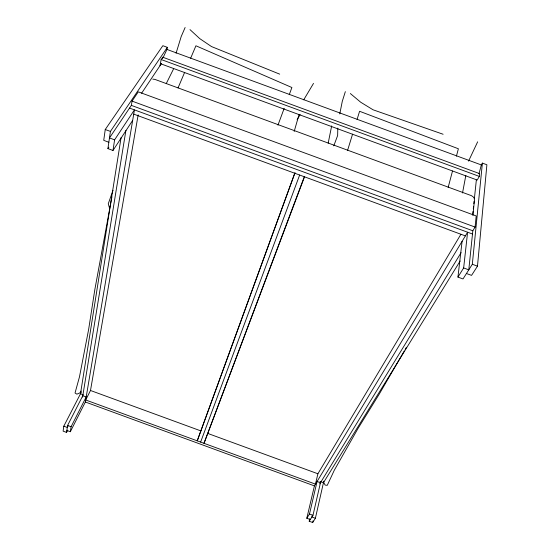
<?xml version="1.0" encoding="UTF-8"?>
<svg xmlns="http://www.w3.org/2000/svg" width="550" height="550" viewBox="0 0 550 550"><rect width="100%" height="100%" fill="white"/><g stroke="black" fill="none" stroke-linecap="round" stroke-linejoin="round"><path stroke-width="0.82" d="M337.81 128.102L337.638 135.541L333.781 145.86M474.478 199.932L472.897 215.476M466.455 273.508L471.563 275.378L477.482 266.166L486.894 164.759L482.398 163.109L481.346 164.945L478.981 173.834M462.089 241.333L457.937 277.083L463.004 278.946L472.319 264.268L482.398 163.109M310.282 519.544L306.804 518.272L314.414 485.884L467.596 232.217L463.657 267.953L468.786 269.837L472.828 230.766L475.076 227.074L476.204 215.944L138.297 91.85L132.048 101.111L131.347 105.38L109.471 137.947L114.606 139.831L134.434 109.883L85.353 402.002L70.338 431.716L66.859 430.437M160.38 63.656L477.207 180.049L479.318 176.406L479.6 173.628L162.711 57.207L161.15 59.517L159.995 65.711M472.766 213.943L473.034 211.393M473.303 208.842L473.571 206.291M473.846 203.734L474.114 201.183M474.293 199.485L476.362 179.926M81.242 392.322L63.8 426.174L63.106 431.145L66.571 432.41L67.719 430.155M163.034 57.764L166.946 49.431L167.344 47.355L162.841 45.698L105.243 129.518L103.73 140.367L108.845 142.244M66.571 432.41L67.588 425.446L82.802 395.704L86.199 396.949L71.094 426.731L70.338 431.716M132.667 120.395L112.991 150.48L107.917 148.617L110.419 131.422L167.344 47.355M112.991 150.48L114.606 139.831M121.089 137.528L80.492 393.772L83.194 394.756M82.583 397.059L125.895 130.474M460.921 234.259L317.9 473.77L315.473 484.131L85.69 399.987L90.496 390.486L138.167 114.854M111.897 196.873L94.806 289.761L88.626 329.512L79.461 376.929L75.034 393.002L76.897 394.158L79.826 392.927L81.235 391.071M162.449 58.589L162.711 57.207M462.522 192.981L465.85 175.374M339.769 113.926L342.279 101.365L345.345 91.637M328.178 143.186L331.671 125.902M309.781 518.767L309.21 521.235L312.675 522.5L315.391 518.272L323.806 481.147M312.675 522.5L313.053 520.836M312.283 515.329L311.898 517L315.391 518.272M309.21 521.235L312.984 515.281L320.464 482.728L317.068 481.491L309.485 514.002L306.804 518.272M448.161 187.447L452.513 170.988M456.424 156.172L458.384 148.768L359.583 111.279L357.081 119.446M294.195 131.416L299.118 114.297M176.083 53.219L181.177 36.602L185.123 27.5M347.552 150.48L352.564 134.145M113.025 190.307L108.261 203.789L109.622 208.491M304.232 176.942L204.002 443.314L304.521 176.825M294.766 173.243L197.244 440.839L295.034 172.645M277.956 125.152L284.185 108.336M289.231 94.724L291.899 87.519L195.924 45.781L190.63 58.259M200.626 442.076L299.64 175.037M178.056 87.897L184.676 72.297M468.552 161.123L477.647 141.817M166.258 83.579L173.491 69.039M68.076 425.927L67.292 427.453L63.8 426.174M404.271 350.969L379.294 394.041L358.132 428.257L334.29 470.257L327.25 485.361L325.098 485.045L323.599 482.192M405.137 349.484L406.422 347.256M297.103 119.769L300.156 114.62M303.717 99.825L313.514 83.394M319.743 483.904L461.106 252.643M460.158 261.009L323.441 482.735L320.072 481.504M457.937 277.083L463.657 267.953M107.917 148.617L108.859 147.187M141.591 93.252L161.549 63.388M152.79 79.131L154.894 79.392L471.391 195.642L473.158 196.811L474.1 198.192M443.107 134.255L373.058 109.794L360.738 102.252L350.343 93.534M166.946 49.431L481.346 164.945M161.15 59.517L479.318 176.406M132.048 101.111L475.076 227.074M131.347 105.38L472.828 230.766M129.532 108.082L472.491 234.011M133.726 114.118L465.376 235.888M105.243 129.518L110.419 131.422M472.319 264.268L477.482 266.166M90.496 390.486L200.894 430.918M207.584 433.366L317.9 473.77M85.353 402.002L314.414 485.884M67.588 425.446L71.094 426.731M309.485 514.002L312.984 515.281M279.689 74.147L211.496 46.564L199.726 38.603L189.998 29.624"/></g></svg>
